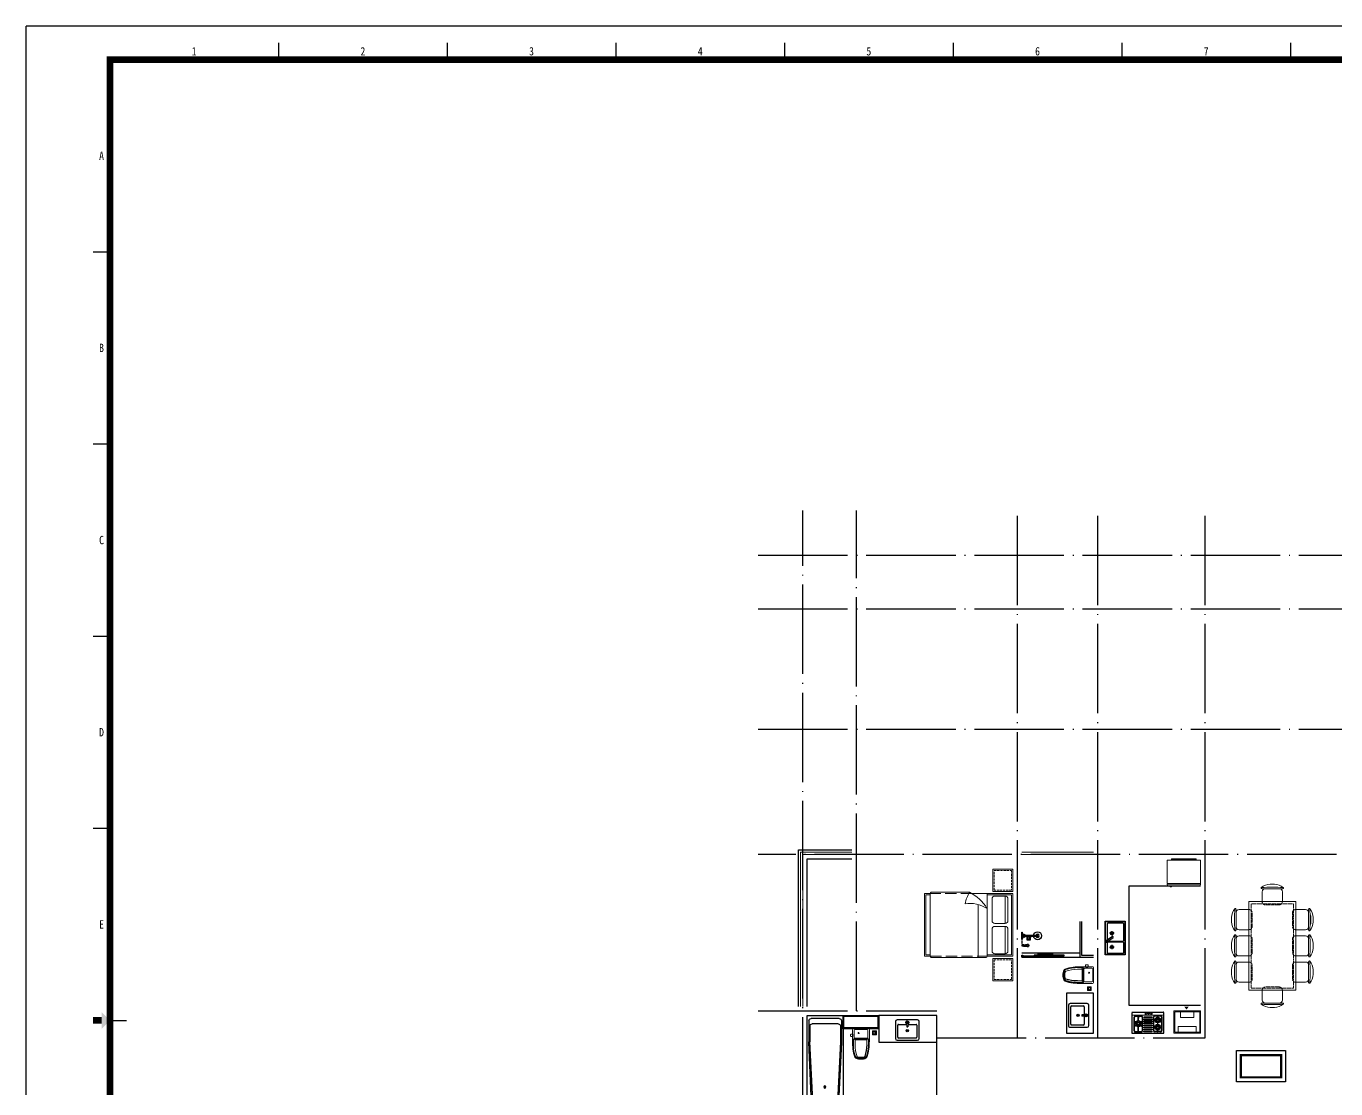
# Model space of a CAD drawing. Extents: x 110900 to 173900, y 7197 to 51694.
# Drawn here: x 110900 to 140201, y 27916 to 51694 of the extents above; entities that cross this region are included whole.
import ezdxf
from ezdxf.enums import TextEntityAlignment as Align

# ---------------------------------------------------------------- set-up
doc = ezdxf.new("R2010")
doc.units = 0
doc.header["$LTSCALE"] = 1000
doc.header["$MEASUREMENT"] = 0
doc.linetypes.add('DASH', pattern=[0.35, 0.25, -0.1])
doc.linetypes.add('DOTE', pattern=[2.42, 2, -0.2, 0.02, -0.2])
for name, color, linetype in [('DOTE', 1, 'DOTE'), ('fd', 4, 'Continuous'), ('PUB_TEXT', 255, 'Continuous'), ('tk', 253, 'Continuous'), ('厨卫', 154, 'Continuous'), ('洁具', 150, 'Continuous'), ('看线', 5, 'Continuous'), ('管井', 236, 'Continuous')]:
    doc.layers.add(name, color=color, linetype=linetype)
doc.layers.add('五金', color=136, linetype='Continuous', lineweight=9)
doc.layers.add('家具', color=33, linetype='Continuous', lineweight=9)
doc.styles.add('C-2007.06.19$0$C-05.28(ok)$0$STANDARD', font='GBENOR', dxfattribs={"bigfont": 'GBCBIG'})
doc.styles.add('TKZ1', font='SIMHEI.TTF', dxfattribs={"width": 0.7})

# ---------------------------------------------------------------- blocks, each defined once
blk = doc.blocks.new('A$C40221361')
at = {"color": 0}
for p, q in [((1023, 1725), (563, 1725)), ((1023, 1725), (563, 1725)), ((1610, 1725), (1150, 1725)), ((1610, 1725), (1150, 1725)), ((2196, 1725), (1736, 1725)), ((2196, 1725), (1736, 1725)), ((568, 1438), (1018, 1438)), ((1155, 1438), (1605, 1438)), ((1741, 1439), (2191, 1439)), ((100, 683), (100, 1143)), ((100, 683), (100, 1143)), ((386, 1138), (386, 688)), ((2373, 1138), (2373, 688)), ((2659, 683), (2659, 1143)), ((2659, 683), (2659, 1143)), ((1018, 388), (568, 388)), ((1605, 388), (1155, 388)), ((2191, 389), (1741, 389)), ((563, 100), (1023, 100)), ((563, 100), (1023, 100)), ((1150, 100), (1610, 100)), ((1150, 100), (1610, 100)), ((1736, 100), (2196, 100)), ((1736, 100), (2196, 100))]:
    blk.add_line(p, q, dxfattribs=at)
at = {"color": 0, "linetype": 'DASH', "ltscale": 0.1}
for p, q in [((950, 1365), (635, 1365)), ((950, 1365), (635, 1365)), ((1537, 1365), (1222, 1365)), ((1537, 1365), (1222, 1365)), ((2124, 1365), (1809, 1365)), ((2124, 1365), (1809, 1365)), ((460, 756), (460, 1071)), ((460, 756), (460, 1071)), ((2299, 756), (2299, 1071)), ((2299, 756), (2299, 1071)), ((635, 460), (950, 460)), ((635, 460), (950, 460)), ((1222, 460), (1537, 460)), ((1222, 460), (1537, 460)), ((1809, 460), (2124, 460)), ((1809, 460), (2124, 460))]:
    blk.add_line(p, q, dxfattribs=at)
at = {"color": 0, "linetype": 'DASH'}
for p, q in [((1605, 388), (1605, 393)), ((1605, 388), (1605, 393)), ((2191, 389), (2191, 393)), ((2191, 389), (2191, 393))]:
    blk.add_line(p, q, dxfattribs=at)
at = {"color": 0}
for points in [[(1018, 1438), (1018, 1657, 0.414214), (950, 1725), (1023, 1725, 0.319431), (1041, 1737, 0.307703), (1039, 1748, 0.187559), (842, 1825), (743, 1825, 0.171658), (547, 1748, 0.324647), (544, 1737, 0.302537), (563, 1725), (635, 1725, 0.414214), (568, 1657), (568, 1438)], [(1605, 1439), (1605, 1657, 0.414214), (1537, 1725), (1610, 1725, 0.319431), (1628, 1737, 0.307703), (1625, 1748, 0.187559), (1429, 1825), (1330, 1825, 0.171658), (1134, 1748, 0.324647), (1131, 1737, 0.302537), (1150, 1725), (1222, 1725, 0.414214), (1155, 1657), (1155, 1438)], [(2191, 1439), (2191, 1657, 0.414214), (2124, 1725), (2196, 1725, 0.319431), (2215, 1737, 0.307703), (2212, 1748, 0.187559), (2016, 1825), (1917, 1825, 0.171658), (1721, 1748, 0.324647), (1718, 1737, 0.302537), (1736, 1725), (1809, 1725, 0.414214), (1741, 1657), (1741, 1439)], [(1155, 388), (1018, 388), (1018, 168, -0.414214), (950, 100), (1023, 100, -0.319431), (1041, 88, -0.307703), (1039, 76, -0.187559), (842, 0), (743, 0, -0.171658), (547, 76, -0.324647), (544, 88, -0.302537), (563, 100), (635, 100, -0.414214), (568, 168), (568, 388), (386, 388), (386, 1438)], [(386, 688), (168, 688, -0.414214), (100, 756), (100, 683, -0.319431), (88, 665, -0.307703), (76, 668, -0.187559), (0, 864), (0, 963, -0.171658), (76, 1159, -0.324647), (88, 1162, -0.302537), (100, 1143), (100, 1071, -0.414214), (168, 1138), (386, 1138)], [(2373, 688), (2592, 688, 0.414214), (2659, 756), (2659, 683, 0.319431), (2672, 665, 0.307703), (2683, 668, 0.187559), (2759, 864), (2759, 963, 0.171658), (2683, 1159, 0.324647), (2672, 1162, 0.302537), (2659, 1143), (2659, 1071, 0.414214), (2592, 1138), (2373, 1138)], [(1605, 388), (1605, 168, -0.414214), (1537, 100), (1610, 100, -0.319431), (1628, 88, -0.307703), (1625, 76, -0.187559), (1429, 0), (1330, 0, -0.171658), (1134, 76, -0.324647), (1131, 88, -0.302537), (1150, 100), (1222, 100, -0.414214), (1155, 168), (1155, 388)], [(2191, 389), (2191, 168, -0.414214), (2124, 100), (2196, 100, -0.319431), (2215, 88, -0.307703), (2212, 76, -0.187559), (2016, 0), (1917, 0, -0.171658), (1721, 76, -0.324647), (1718, 88, -0.302537), (1736, 100), (1809, 100, -0.414214), (1741, 168), (1741, 389)], [(918, 62, -0.079824), (842, 50), (744, 50, -0.059527), (682, 60, -0.059527)]]:
    blk.add_lwpolyline(points, format="xyb", dxfattribs=at)
for points in [[(568, 1438), (386, 1438), (386, 913)], [(1155, 1438), (1018, 1438)], [(2373, 913), (2373, 1438), (1155, 1438)], [(2373, 1438), (2373, 388), (1605, 388)]]:
    blk.add_lwpolyline(points, dxfattribs=at)
at = {"color": 0, "linetype": 'DASH', "ltscale": 0.1}
blk.add_lwpolyline([(436, 438), (436, 1388), (2323, 1388), (2323, 438)], close=True, dxfattribs=at)
at = {"color": 0}
for centre, start, end in [((793, -953), 84.8023, 95.1977), ((793, -953), 84.8023, 95.1977), ((1380, -953), 84.8023, 95.1977), ((1380, -953), 84.8023, 95.1977), ((1966, -953), 84.8023, 95.1977), ((1966, -953), 84.8023, 95.1977), ((2778, 913), 174.8023, 185.1977), ((2778, 913), 174.8023, 185.1977), ((-19, 913), 354.8023, 5.1977), ((-19, 913), 354.8023, 5.1977), ((793, 2778), 264.8023, 275.1977), ((793, 2778), 264.8023, 275.1977), ((1380, 2778), 264.8023, 275.1977), ((1380, 2778), 264.8023, 275.1977), ((1966, 2778), 264.8023, 275.1977), ((1966, 2778), 264.8023, 275.1977)]:
    blk.add_arc(centre, 2713, start, end, dxfattribs=at)
at = {"color": 0, "linetype": 'DASH', "ltscale": 0.1}
for centre, start, end in [((635, 1432), 180, 270), ((635, 1432), 180, 270), ((950, 1432), 270, 0), ((950, 1432), 270, 0), ((1222, 1432), 180, 270), ((1222, 1432), 180, 270), ((1537, 1432), 270, 0), ((1537, 1432), 270, 0), ((1809, 1432), 180, 270), ((1809, 1432), 180, 270), ((2124, 1432), 270, 0), ((2124, 1432), 270, 0), ((393, 1071), 0, 90), ((393, 1071), 0, 90), ((2367, 1071), 90, 180), ((2367, 1071), 90, 180), ((393, 756), 270, 0), ((393, 756), 270, 0), ((2367, 756), 180, 270), ((2367, 756), 180, 270), ((635, 393), 90, 180), ((635, 393), 90, 180), ((950, 393), 0, 90), ((950, 393), 0, 90), ((1222, 393), 90, 180), ((1537, 393), 0, 90), ((1537, 393), 0, 90), ((1809, 393), 90, 180), ((2124, 393), 0, 90), ((2124, 393), 0, 90)]:
    blk.add_arc(centre, 67.5, start, end, dxfattribs=at)
blk = doc.blocks.new('A$C1BE601A8')
at = {"layer": '洁具', "color": 0}
for p, q in [((0, 0), (0, 450)), ((0, 450), (757, 450)), ((10, 10), (10, 440)), ((10, 440), (747, 440)), ((41, 393), (41, 50)), ((273, 408), (56, 408)), ((226, 300), (130, 300)), ((178, 248), (178, 348)), ((288, 50), (288, 393)), ((315, 427), (293, 411)), ((293, 411), (390, 273)), ((311, 393), (311, 50)), ((412, 288), (315, 427)), ((695, 408), (326, 408)), ((534, 300), (438, 300)), ((486, 248), (486, 348)), ((710, 50), (710, 393)), ((747, 440), (747, 10)), ((757, 450), (757, 0)), ((757, 0), (0, 0)), ((747, 10), (10, 10)), ((56, 35), (273, 35)), ((326, 35), (695, 35))]:
    blk.add_line(p, q, dxfattribs=at)
for centre, radius in [((178, 300), 36.1), ((178, 300), 27.1), ((486, 300), 36.1), ((486, 300), 27.1)]:
    blk.add_circle(centre, radius, dxfattribs=at)
for centre, radius, start, end in [((56, 393), 15, 90, 180), ((273, 393), 15, 0, 90), ((304, 419), 21.7, 342.6068, 267.3353), ((326, 393), 15, 90, 180), ((695, 393), 15, 0, 90), ((56, 50), 15, 180, 270), ((273, 50), 15, 270, 0), ((326, 50), 15, 180, 270), ((401, 281), 13.3, 214.971, 34.971), ((695, 50), 15, 270, 0)]:
    blk.add_arc(centre, radius, start, end, dxfattribs=at)
blk = doc.blocks.new('ddfdf')
at = {"layer": '洁具', "color": 0}
for p, q in [((15801, -30110), (15801, -30822)), ((16261, -30111), (15801, -30110)), ((15856, -30159), (16163, -30159)), ((15856, -30167), (16163, -30167)), ((15952, -30159), (15957, -30157)), ((15968, -30208), (15952, -30159)), ((15957, -30157), (15973, -30206)), ((16062, -30157), (16046, -30206)), ((16051, -30208), (16067, -30159)), ((16067, -30159), (16062, -30157)), ((16201, -30822), (16202, -30111)), ((16271, -30121), (16271, -30812)), ((15826, -30314), (15826, -30189)), ((15829, -30248), (15829, -30252)), ((15947, -30248), (15829, -30248)), ((15829, -30252), (15947, -30252)), ((15832, -30556), (15832, -30379)), ((15832, -30379), (15849, -30379)), ((15834, -30314), (15834, -30189)), ((15849, -30379), (15849, -30556)), ((16163, -30337), (15856, -30336)), ((16163, -30345), (15856, -30344)), ((15878, -30556), (15878, -30380)), ((15878, -30380), (15894, -30380)), ((15894, -30380), (15894, -30556)), ((15923, -30556), (15923, -30380)), ((15923, -30380), (15940, -30380)), ((15940, -30380), (15940, -30556)), ((15947, -30252), (15947, -30248)), ((15968, -30295), (15952, -30344)), ((15952, -30344), (15957, -30346)), ((15957, -30346), (15973, -30297)), ((15973, -30206), (15968, -30208)), ((15973, -30297), (15968, -30295)), ((15968, -30556), (15968, -30380)), ((15968, -30380), (15985, -30380)), ((15985, -30380), (15985, -30556)), ((16014, -30556), (16014, -30380)), ((16014, -30380), (16030, -30380)), ((16030, -30380), (16030, -30556)), ((16046, -30206), (16051, -30208)), ((16046, -30297), (16051, -30295)), ((16062, -30346), (16046, -30297)), ((16051, -30295), (16067, -30344)), ((16059, -30556), (16059, -30380)), ((16059, -30380), (16076, -30380)), ((16067, -30344), (16062, -30346)), ((16072, -30252), (16072, -30248)), ((16072, -30248), (16190, -30248)), ((16190, -30253), (16072, -30252)), ((16076, -30380), (16076, -30556)), ((16104, -30556), (16104, -30380)), ((16104, -30380), (16121, -30380)), ((16121, -30380), (16121, -30556)), ((16150, -30556), (16150, -30380)), ((16150, -30380), (16166, -30380)), ((16166, -30380), (16166, -30556)), ((16185, -30189), (16185, -30315)), ((16190, -30248), (16190, -30253)), ((16193, -30189), (16193, -30315)), ((15829, -30682), (15829, -30686)), ((15904, -30682), (15829, -30682)), ((15829, -30686), (15904, -30686)), ((15831, -30750), (15831, -30624)), ((15849, -30556), (15832, -30556)), ((15839, -30750), (15839, -30624)), ((15861, -30594), (16167, -30595)), ((15861, -30602), (16167, -30603)), ((15894, -30556), (15878, -30556)), ((15904, -30686), (15904, -30682)), ((15940, -30556), (15923, -30556)), ((15937, -30595), (15937, -30654)), ((15942, -30595), (15937, -30595)), ((15937, -30654), (15942, -30654)), ((15937, -30780), (15937, -30720)), ((15937, -30720), (15942, -30720)), ((15942, -30654), (15942, -30595)), ((15942, -30720), (15942, -30780)), ((15985, -30556), (15968, -30556)), ((15968, -30684), (15968, -30688)), ((16063, -30684), (15968, -30684)), ((15968, -30688), (16063, -30688)), ((16030, -30556), (16014, -30556)), ((16076, -30556), (16059, -30556)), ((16063, -30688), (16063, -30684)), ((16095, -30595), (16095, -30654)), ((16099, -30595), (16095, -30595)), ((16095, -30654), (16099, -30654)), ((16095, -30780), (16095, -30720)), ((16095, -30720), (16099, -30720)), ((16099, -30654), (16099, -30595)), ((16099, -30720), (16099, -30780)), ((16121, -30556), (16104, -30556)), ((16126, -30690), (16126, -30685)), ((16126, -30685), (16199, -30685)), ((16199, -30690), (16126, -30690)), ((16166, -30556), (16150, -30556)), ((16189, -30625), (16189, -30750)), ((16197, -30625), (16197, -30750)), ((16199, -30685), (16199, -30690)), ((15801, -30822), (16261, -30822)), ((16167, -30772), (15861, -30772)), ((16167, -30780), (15861, -30780)), ((15942, -30780), (15937, -30780)), ((16099, -30780), (16095, -30780))]:
    blk.add_line(p, q, dxfattribs=at)
for centre, radius in [((16013, -30253), 70.1), ((16013, -30253), 47.3), ((16013, -30253), 41.8), ((16013, -30253), 25.3), ((16235, -30426), 16.2), ((16240, -30485), 16.2), ((15936, -30685), 63.7), ((15936, -30685), 43), ((15936, -30685), 38), ((15936, -30685), 23), ((16096, -30687), 63.7), ((16096, -30687), 43), ((16096, -30687), 38), ((16096, -30687), 23), ((16238, -30542), 16.2)]:
    blk.add_circle(centre, radius, dxfattribs=at)
for centre, radius, start, end in [((15856, -30189), 30, 89.961, 179.961), ((15856, -30189), 22, 89.961, 179.961), ((16163, -30189), 30, 359.961, 89.961), ((16163, -30189), 22, 359.961, 89.961), ((16261, -30121), 10, 0, 89.961), ((15856, -30314), 30, 179.961, 269.961), ((15856, -30314), 22, 179.961, 269.961), ((16163, -30315), 30, 269.961, 359.961), ((16163, -30315), 22, 269.961, 359.961), ((15861, -30624), 30, 89.961, 179.961), ((15861, -30750), 30, 179.961, 269.961), ((15861, -30624), 22, 89.961, 179.961), ((15861, -30750), 22, 179.961, 269.961), ((16167, -30625), 30, 359.961, 89.961), ((16167, -30625), 22, 359.961, 89.961), ((16167, -30750), 30, 269.961, 359.961), ((16167, -30750), 22, 269.961, 359.961), ((16261, -30812), 10, 269.961, 0)]:
    blk.add_arc(centre, radius, start, end, dxfattribs=at)
blk = doc.blocks.new('A$C6CE46E26')
at = {"layer": 'fd'}
blk.add_lwpolyline([(0, 284, 100, 0, 0), (62, 284, 0, 0, 0)], format="xyseb", dxfattribs=at)
at = {"layer": '家具', "color": 0}
for p, q in [((112, 452), (239, 452)), ((239, 148), (239, 452)), ((445, 98), (445, 502)), ((572, 502), (445, 502)), ((112, 148), (239, 148)), ((572, 98), (445, 98))]:
    blk.add_line(p, q, dxfattribs=at)
for points in [[(592, 0), (592, 600), (92, 600), (92, 0)], [(572, 20), (572, 580), (112, 580), (112, 20)]]:
    blk.add_lwpolyline(points, close=True, dxfattribs=at)
blk = doc.blocks.new('A$C72813290')
at = {"layer": '家具'}
for p, q in [((579, 1950), (0, 1950)), ((0, 550), (0, 1950)), ((30, 580), (30, 1920)), ((579, 1920), (30, 1920)), ((170, 1895), (170, 1283)), ((579, 550), (579, 1960)), ((1830, 1980), (599, 1980)), ((779, 803), (779, 1980)), ((1850, 550), (1850, 1950)), ((1850, 1950), (1980, 1950)), ((1850, 1920), (1950, 1920)), ((1950, 580), (1950, 1920)), ((1980, 550), (1980, 1950)), ((170, 605), (170, 1217)), ((912, 550), (0, 550)), ((579, 580), (30, 580)), ((1830, 520), (967, 520)), ((1850, 580), (1950, 580)), ((1850, 550), (1980, 550))]:
    blk.add_line(p, q, dxfattribs=at)
at = {"layer": '家具', "linetype": 'DASH'}
for p, q in [((1850, 1950), (579, 1950)), ((912, 550), (1850, 550))]:
    blk.add_line(p, q, dxfattribs=at)
at = {"layer": '家具'}
for points in [[(450, 2500), (0, 2500), (0, 2000), (450, 2000), (450, 2500), (370, 2500)], [(450, 0), (0, 0), (0, 500), (450, 500), (450, 0), (370, 0)]]:
    blk.add_lwpolyline(points, dxfattribs=at)
at = {"layer": '家具', "linetype": 'DASH', "ltscale": 0.2}
for points in [[(420, 2470), (30, 2470), (30, 2030), (420, 2030)], [(420, 30), (30, 30), (30, 470), (420, 470)]]:
    blk.add_lwpolyline(points, close=True, dxfattribs=at)
at = {"layer": '家具'}
for points in [[(170, 1895), (405, 1895, -0.414214), (465, 1835), (465, 1343, -0.414214), (405, 1283), (170, 1283, -0.414214), (110, 1343), (110, 1835, -0.414214)], [(170, 605), (405, 605, 0.414214), (465, 665), (465, 1157, 0.414214), (405, 1217), (170, 1217, 0.414214), (110, 1157), (110, 665, 0.414214)]]:
    blk.add_lwpolyline(points, format="xyb", close=True, dxfattribs=at)
blk.add_lwpolyline([(579, 883, 0.180302), (1071, 775, -0.088637), (967, 520, 28871.271551)], format="xyb", dxfattribs=at)
for centre, radius, start, end in [((599, 1960), 20, 90, 180), ((1819, 1951), 30.7, 357.6884, 69.6917), ((1392, 1363), 944, 210.6075, 243.2773), ((1819, 549), 30.7, 290.3566, 2.3152)]:
    blk.add_arc(centre, radius, start, end, dxfattribs=at)
blk = doc.blocks.new('图框')
for p, q in [((-58108, -445311), (-142208, -445311)), ((-142208, -504711), (-142208, -445311)), ((-134671, -445811), (-134671, -446311)), ((-129633, -445811), (-129633, -446311)), ((-124596, -445811), (-124596, -446311)), ((-119558, -445811), (-119558, -446311)), ((-114521, -445811), (-114521, -446311)), ((-109483, -445811), (-109483, -446311)), ((-104446, -445811), (-104446, -446311)), ((-140208, -452051), (-139708, -452051)), ((-140208, -457791), (-139708, -457791)), ((-140208, -463531), (-139708, -463531)), ((-140208, -469271), (-139708, -469271)), ((-139708, -475011), (-139208, -475011))]:
    blk.add_line(p, q)
at = {"const_width": 200}
blk.add_lwpolyline([(-59108, -446311), (-139708, -446311), (-139708, -503711), (-59108, -503711)], close=True, dxfattribs=at)
blk.add_lwpolyline([(-139958, -475011), (-140208, -475011)], dxfattribs=at)
blk.add_solid([(-139958, -475261), (-139958, -474761), (-139708, -475011)])
at = {"style": 'TKZ1', "width": 0.85}
for s, p in [('1', (-137190, -446061)), ('2', (-132152, -446061)), ('3', (-127115, -446061)), ('4', (-122077, -446061)), ('5', (-117040, -446061)), ('6', (-112002, -446061)), ('7', (-106965, -446061)), ('A', (-139958, -449181)), ('B', (-139958, -454921)), ('C', (-139958, -460661)), ('D', (-139958, -466401)), ('E', (-139958, -472141))]:
    blk.add_text(s, height=250, dxfattribs=at).set_placement(p, align=Align.MIDDLE)
blk = doc.blocks.new('A$C0C200289')
at = {"layer": '家具', "color": 0}
for p, q in [((-150, 72), (-150, 597)), ((600, 597), (-150, 597)), ((500, 623), (-48, 623)), ((-48, 613), (-48, 623)), ((500, 613), (-48, 613)), ((500, 613), (500, 623)), ((600, 72), (600, 597)), ((-144, 72), (-150, 72)), ((-150, 53), (-150, 62)), ((-144, 62), (-150, 62)), ((594, 72), (-144, 72)), ((-144, 62), (-144, 72)), ((594, 62), (-144, 62)), ((568, 22), (-118, 22)), ((499, 22), (499, 0)), ((535, 22), (535, 0)), ((594, 62), (594, 72)), ((594, 72), (600, 72)), ((594, 62), (600, 62)), ((600, 53), (600, 62)), ((499, 0), (535, 0))]:
    blk.add_line(p, q, dxfattribs=at)
for centre, start, end in [((-118, 53), 180, 270), ((568, 53), 270, 0)]:
    blk.add_arc(centre, 31.5, start, end, dxfattribs=at)
blk = doc.blocks.new('ma2')
at = {"layer": '厨卫', "color": 0}
for centre, radius, start, end in [((712, -340), 881, 175.7103, 198.2941), ((704, -353), 834, 180.1819, 198.4973)]:
    blk.add_arc(centre, radius, start, end, dxfattribs=at)
at = {"layer": '家具', "color": 0}
for p, q in [((0, 0), (-166, 0)), ((0, 0), (166, 0)), ((-189, -22), (-189, -274)), ((-180, -230), (-139, -212)), ((-180, -230), (-180, -316)), ((-180, -230), (0, -230)), ((-176, -279), (-176, -280)), ((-166, -274), (-171, -274)), ((-166, -253), (-166, -274)), ((-153, -36), (-153, -198)), ((-148, -235), (0, -235)), ((-139, -212), (0, -212)), ((0, -14), (-130, -14)), ((-130, -220), (0, -220)), ((-130, -250), (-130, -356)), ((0, -247), (-127, -247)), ((-119, -247), (0, -247)), ((0, -14), (130, -14)), ((139, -212), (0, -212)), ((130, -220), (0, -220)), ((180, -230), (0, -230)), ((148, -235), (0, -235)), ((119, -247), (0, -247)), ((0, -247), (127, -247)), ((130, -250), (130, -356)), ((180, -230), (139, -212)), ((153, -36), (153, -198)), ((166, -253), (166, -274)), ((166, -274), (171, -274)), ((176, -279), (176, -280)), ((180, -125), (180, -165)), ((180, -230), (180, -316)), ((192, -118), (187, -118)), ((192, -172), (187, -172)), ((189, -22), (189, -122)), ((189, -121), (189, -130)), ((189, -137), (189, -146)), ((189, -153), (189, -162)), ((189, -170), (189, -274)), ((192, -118), (222, -118)), ((192, -172), (222, -172)), ((230, -125), (230, -165)), ((-77, -636), (-102, -636)), ((93, -660), (-93, -660)), ((-68, -636), (-77, -636)), ((-68, -636), (0, -636)), ((68, -636), (0, -636)), ((0, -660), (93, -660)), ((68, -636), (77, -636)), ((77, -636), (102, -636))]:
    blk.add_line(p, q, dxfattribs=at)
blk.add_circle((53, -94), 11.4, dxfattribs=at)
for centre, radius, start, end in [((-166, -22), 22.5, 90, 180), ((166, -22), 22.5, 0, 90), ((6806, -15), 7000, 182.1248, 183.6001), ((316, -367), 499, 170.0177, 190.1149), ((-171, -279), 4.5, 90, 180), ((-148, -253), 18, 90, 180), ((-130, -36), 22.5, 90, 180), ((-130, -198), 22.5, 180, 270), ((-127, -250), 3.6, 90, 180), ((-712, -340), 881, 341.7059, 4.2897), ((127, -250), 3.6, 0, 90), ((130, -36), 22.5, 0, 90), ((130, -198), 22.5, 270, 0), ((148, -253), 18, 0, 90), ((171, -279), 4.5, 0, 90), ((-316, -367), 499, 349.8851, 9.9823), ((187, -125), 7.2, 90, 180), ((187, -165), 7.2, 180, 270), ((-6806, -15), 7000, 356.3999, 357.8752), ((222, -125), 7.2, 0, 90), ((222, -165), 7.2, 270, 0), ((749, -321), 939, 188.1773, 199.5371), ((594, -353), 776, 187.5237, 201.3401), ((-704, -353), 834, 341.5027, 359.8181), ((-594, -353), 776, 338.6599, 352.4763), ((-749, -321), 939, 340.4627, 351.8238), ((-123, -630), 13.5, 199.5371, 212.7351), ((-70, -597), 75.7, 212.7351, 236.2527), ((-116, -630), 13.5, 201.3401, 225.0457), ((117, -396), 344, 225.0457, 228.0777), ((-100, -611), 25.3, 193.7471, 265.3876), ((-92, -626), 34, 231.9313, 272.5793), ((-13, -423), 257, 247.1573, 272.879), ((-70, -612), 18, 198.4973, 250.8187), ((-15, -386), 250, 255.8484, 273.4075), ((15, -386), 250, 266.5925, 284.1516), ((13, -423), 257, 267.121, 292.8427), ((70, -612), 18, 289.1813, 341.5027), ((92, -626), 34, 267.4207, 308.0687), ((100, -611), 25.3, 274.6124, 346.2529), ((70, -597), 75.7, 303.7473, 327.2649), ((-117, -396), 344, 311.9223, 314.9543), ((116, -630), 13.5, 314.9543, 338.6599), ((123, -630), 13.5, 327.2649, 340.4629)]:
    blk.add_arc(centre, radius, start, end, dxfattribs=at)
blk = doc.blocks.new('x6')
at = {"layer": '厨卫', "color": 0}
for p, q in [((227, 0), (-227, 0)), ((-265, -38), (-265, -419)), ((-214, -387), (-214, -121)), ((-195, -102), (-16, -102)), ((-19, -57), (-32, -57)), ((-13, -43), (-23, -34)), ((-13, -70), (-22, -80)), ((-16, -84), (-13, -158)), ((-13, -158), (13, -158)), ((0, -38), (0, -24)), ((0, -75), (0, -89)), ((22, -33), (13, -43)), ((23, -79), (13, -70)), ((16, -84), (13, -158)), ((16, -102), (195, -102)), ((19, -57), (32, -57)), ((214, -121), (214, -387)), ((265, -419), (265, -38)), ((-227, -457), (227, -457)), ((195, -406), (-195, -406))]:
    blk.add_line(p, q, dxfattribs=at)
for centre, radius in [((0, -57), 32.3), ((-1, -241), 25.4), ((0, -57), 18.8), ((-1, -241), 16)]:
    blk.add_circle(centre, radius, dxfattribs=at)
for centre, radius, start, end in [((-227, -38), 38.1, 90, 180), ((227, -38), 38.1, 0, 90), ((-195, -121), 19.1, 90, 180), ((195, -121), 19.1, 0, 90), ((-227, -419), 38.1, 180, 270), ((-195, -387), 19.1, 180, 270), ((195, -387), 19.1, 270, 0), ((227, -419), 38.1, 270, 0)]:
    blk.add_arc(centre, radius, start, end, dxfattribs=at)
blk = doc.blocks.new('qqqewere')
at = {"layer": '厨卫'}
for p, q in [((430647, 215956), (430647, 214055)), ((431446, 215956), (430647, 215956)), ((431446, 214055), (431446, 215956)), ((430737, 215866), (430682, 214652)), ((430760, 215831), (430706, 214649)), ((430760, 215819), (430706, 214649)), ((431285, 215873), (430767, 215873)), ((431309, 215908), (430784, 215908)), ((431387, 214649), (431333, 215831)), ((431411, 214652), (431356, 215866)), ((430682, 214174), (430682, 214647)), ((430706, 214293), (430706, 214649)), ((431387, 214293), (431387, 214649)), ((431411, 214174), (431411, 214647)), ((431340, 214245), (430753, 214245)), ((430647, 214055), (431446, 214055)), ((431363, 214127), (430730, 214127))]:
    blk.add_line(p, q, dxfattribs=at)
for radius in [23.8, 19]:
    blk.add_circle((431038, 215659), radius, dxfattribs=at)
for centre, radius, start, end in [((430784, 215861), 47.5, 90, 173.7966), ((430776, 215850), 24.8, 112.5638, 230.6631), ((431285, 215825), 47.5, 6.6325, 90), ((431309, 215861), 47.5, 6.2034, 90), ((430730, 214647), 47.5, 173.7966, 180), ((431363, 214647), 47.5, 0, 6.2034), ((430753, 214293), 47.5, 180, 270), ((431340, 214293), 47.5, 270, 0), ((430730, 214174), 47.5, 180, 270), ((431363, 214174), 47.5, 270, 0)]:
    blk.add_arc(centre, radius, start, end, dxfattribs=at)
at = {"layer": '厨卫', "style": 'C-2007.06.19$0$C-05.28(ok)$0$STANDARD', "text_generation_flag": 4, "width": 0.8, "flags": 9}
for tag in ['YSIZE', 'XSIZE']:
    blk.add_attdef(tag, (431446, 215006), '', height=0.594, dxfattribs=at)
blk = doc.blocks.new('A$C56722DB7')
at = {"layer": '五金', "color": 0}
for points in [[(86, 86), (86, 0), (0, 0), (0, 86)], [(10, 43), (10, 42), (26, 42), (26, 43)], [(20, 66), (19, 65), (30, 54), (31, 55)], [(19, 20), (21, 19), (32, 30), (30, 31)], [(43, 76), (42, 76), (42, 60), (43, 60)], [(43, 10), (44, 10), (44, 26), (43, 26)], [(66, 66), (65, 67), (54, 56), (55, 55)], [(66, 19), (67, 21), (56, 32), (55, 30)], [(76, 43), (76, 44), (60, 44), (60, 43)]]:
    blk.add_lwpolyline(points, close=True, dxfattribs=at)
blk.add_circle((43, 43), 36.6, dxfattribs=at)

msp = doc.modelspace()

# ---------------------------------------------------------------- linework, layer by layer
at = {"layer": 'DOTE'}
for p, q in [((128276, 20260), (128276, 40860)), ((129476, 29660), (129476, 40860)), ((133076, 29060), (133076, 40860)), ((134876, 29060), (134876, 40860)), ((137276, 29060), (137276, 40860)), ((127276, 39860), (157176, 39860)), ((127276, 38660), (157176, 38660)), ((127276, 35960), (147476, 35960)), ((147476, 33160), (127276, 33160)), ((127276, 29660), (131276, 29660)), ((131276, 27560), (131276, 29660)), ((131276, 29060), (137276, 29060))]:
    msp.add_line(p, q, dxfattribs=at)
at = {"layer": 'PUB_TEXT', "ltscale": 0.8}
msp.add_lwpolyline([(137976, 28771), (139078, 28771), (139078, 28072), (137976, 28072)], close=True, dxfattribs=at)
at = {"layer": 'PUB_TEXT', "ltscale": 0.8, "const_width": 50}
msp.add_lwpolyline([(138076, 28671), (138978, 28671), (138978, 28172), (138076, 28172)], close=True, dxfattribs=at)
at = {"layer": '厨卫'}
for p, q in [((133201, 31361), (133191, 31361)), ((133198, 31355), (133191, 31355)), ((133201, 31325), (133191, 31325)), ((133201, 31318), (133191, 31318)), ((133529, 31345), (133206, 31345)), ((133206, 31335), (133529, 31335)), ((133214, 31139), (133289, 31139)), ((133214, 31109), (133289, 31109)), ((133236, 31109), (133236, 31139)), ((133176, 30960), (134476, 30960)), ((133176, 30860), (133176, 30910)), ((133176, 30910), (133196, 30910)), ((133176, 30860), (134526, 30860)), ((133196, 30910), (133196, 30860)), ((133196, 30890), (133482, 30890)), ((133482, 30880), (133196, 30880)), ((133482, 30880), (133482, 30890))]:
    msp.add_line(p, q, dxfattribs=at)
for points in [[(137176, 29780), (135576, 29780), (135576, 32460), (137176, 32460)], [(137176, 29780), (135576, 29780), (135576, 31654)], [(133176, 31255), (133176, 31425), (133186, 31425), (133191, 31395), (133191, 31350)], [(133198, 31350), (133198, 31355), (133226, 31355), (133226, 31345)], [(133201, 31355), (133201, 31368), (133246, 31368), (133246, 31345)], [(133222, 31368), (133222, 31378), (133226, 31378), (133226, 31368)], [(133191, 31330), (133191, 31284), (133186, 31255), (133176, 31255)], [(133205, 31135), (133176, 31135), (133176, 31112), (133205, 31112)], [(133226, 31335), (133226, 31325), (133198, 31325), (133198, 31330)], [(133246, 31335), (133246, 31312), (133201, 31312), (133201, 31325)], [(133226, 31312), (133226, 31302), (133222, 31302), (133222, 31312)]]:
    msp.add_lwpolyline(points, dxfattribs=at)
for points in [[(133176, 31371), (133186, 31371), (133186, 31309), (133176, 31309)], [(133176, 31169), (133186, 31169), (133186, 31225), (133176, 31225)], [(133186, 31350), (133206, 31350), (133206, 31330), (133186, 31330)], [(133287, 31249), (133373, 31249), (133373, 31335), (133287, 31335)], [(133297, 31291), (133297, 31293), (133313, 31293), (133313, 31291)], [(133307, 31268), (133306, 31269), (133317, 31280), (133318, 31279)], [(133307, 31315), (133308, 31316), (133319, 31305), (133318, 31304)], [(133330, 31259), (133329, 31259), (133329, 31274), (133330, 31274)], [(133330, 31325), (133331, 31325), (133331, 31309), (133330, 31309)], [(133353, 31315), (133354, 31314), (133343, 31303), (133342, 31304)], [(133354, 31269), (133353, 31267), (133342, 31278), (133343, 31280)], [(133363, 31292), (133363, 31290), (133348, 31290), (133348, 31292)], [(133452, 30895), (134124, 30895), (134124, 30905), (133452, 30905)], [(134176, 29197), (134176, 29160), (134776, 29160), (134777, 30060), (134176, 30060), (134176, 30060)], [(131239, 28959), (131276, 28959), (131276, 29559), (129976, 29560), (129976, 28959), (129976, 28959)]]:
    msp.add_lwpolyline(points, close=True, dxfattribs=at)
msp.add_lwpolyline([(133526, 30893), (133556, 30893), (133556, 30878, -0.414214), (133551, 30873), (133531, 30873, -0.414214), (133526, 30878)], format="xyb", close=True, dxfattribs=at)
msp.add_lwpolyline([(133549, 30905), (133549, 30915, -0.414214), (133554, 30920), (133849, 30920, -0.414214), (133854, 30915), (133854, 30905), (133869, 30905), (133869, 30930, 0.414214), (133864, 30935), (133539, 30935, 0.414214), (133534, 30930), (133534, 30905), (133549, 30905)], format="xyb", dxfattribs=at)
for centre, radius in [((133529, 31340), 89.5), ((133214, 31124), 15), ((133263, 31124), 15), ((133330, 31292), 36.6), ((133529, 31340), 5)]:
    msp.add_circle(centre, radius, dxfattribs=at)
for centre, radius, start, end in [((133529, 31340), 35, 188.2132, 171.7868), ((133214, 31124), 17, 61.9275, 136.6641), ((133214, 31124), 17, 223.3359, 298.0725), ((133263, 31124), 17, 241.9275, 118.0725), ((133283, 31155), 17.7, 289.6733, 343.5819), ((133283, 31092), 17.7, 16.4181, 70.3267), ((133529, 31340), 9, 213.749, 146.251)]:
    msp.add_arc(centre, radius, start, end, dxfattribs=at)
at = {"layer": '厨卫', "extrusion": (0, 0, -1)}
for centre, major_axis, ratio, start_param, end_param in [((133302, 31124), (0, 31.4), 0.47884, -1.072899, 4.214492), ((133312, 31124), (0, 33.6), 0.612909, -0.37962, 3.521213)]:
    msp.add_ellipse(centre, major_axis=major_axis, ratio=ratio, start_param=start_param, end_param=end_param, dxfattribs=at)
at = {"layer": '家具'}
for p, q in [((133176, 33210), (134776, 33210)), ((133176, 33160), (134776, 33160))]:
    msp.add_line(p, q, dxfattribs=at)
for points in [[(128226, 29760), (128226, 33210), (129376, 33210)], [(128276, 29760), (128276, 33160), (129376, 33160)]]:
    msp.add_lwpolyline(points, dxfattribs=at)
at = {"layer": '看线'}
for points in [[(128176, 29760), (128176, 33260), (129376, 33260)], [(128376, 29760), (128376, 33060), (129376, 33060)]]:
    msp.add_lwpolyline(points, dxfattribs=at)
at = {"layer": '管井'}
for p, q in [((134476, 31660), (134476, 30860)), ((134516, 30900), (134516, 31660)), ((134476, 30860), (134776, 30860)), ((134776, 30900), (134516, 30900))]:
    msp.add_line(p, q, dxfattribs=at)
for points in [[(129976, 29259), (129176, 29259), (129176, 29559), (129976, 29559)], [(129956, 29279), (129196, 29279), (129196, 29539), (129956, 29539)]]:
    msp.add_lwpolyline(points, close=True, dxfattribs=at)

# ---------------------------------------------------------------- block references
at = {"layer": 'tk', "xscale": 0.7491082046180964, "yscale": 0.749108204501681, "zscale": 0.7491082045191118}
msp.add_blockref('图框', (217429, 385280), dxfattribs=at)
at = {"layer": '厨卫', "xscale": -1}
for name, p in [('A$C0C200289', (137027, 32437)), ('ma2', (129576, 29259))]:
    msp.add_blockref(name, p, dxfattribs=at)
at = {"layer": '厨卫'}
for name, p, rotation in [('A$C1BE601A8', (135490, 30911), 90.00000005336085), ('x6', (134676, 29558), 270), ('ddfdf', (105530, 13359), 90)]:
    msp.add_blockref(name, p, dxfattribs=dict(at, rotation=rotation))
at = {"layer": '厨卫', "xscale": -1}
for name, p, rotation in [('ma2', (134776, 30460), 270), ('A$C56722DB7', (134728, 30200), 90), ('qqqewere', (-302271, 243615), 180), ('A$C56722DB7', (129835, 29211), 180)]:
    msp.add_blockref(name, p, dxfattribs=dict(at, rotation=rotation))
at = {"layer": '厨卫'}
msp.add_blockref('x6', (130614, 29459), dxfattribs=at)
at = {"layer": '家具', "rotation": 179.9999999866598}
msp.add_blockref('A$C72813290', (132976, 32834), dxfattribs=at)
at = {"layer": '家具', "xscale": -1, "rotation": 90}
msp.add_blockref('A$C40221361', (139693, 32494), dxfattribs=at)
at = {"layer": '管井', "rotation": 270}
msp.add_blockref('A$C6CE46E26', (136576, 29752), dxfattribs=at)

doc.saveas('drawing.dxf')
